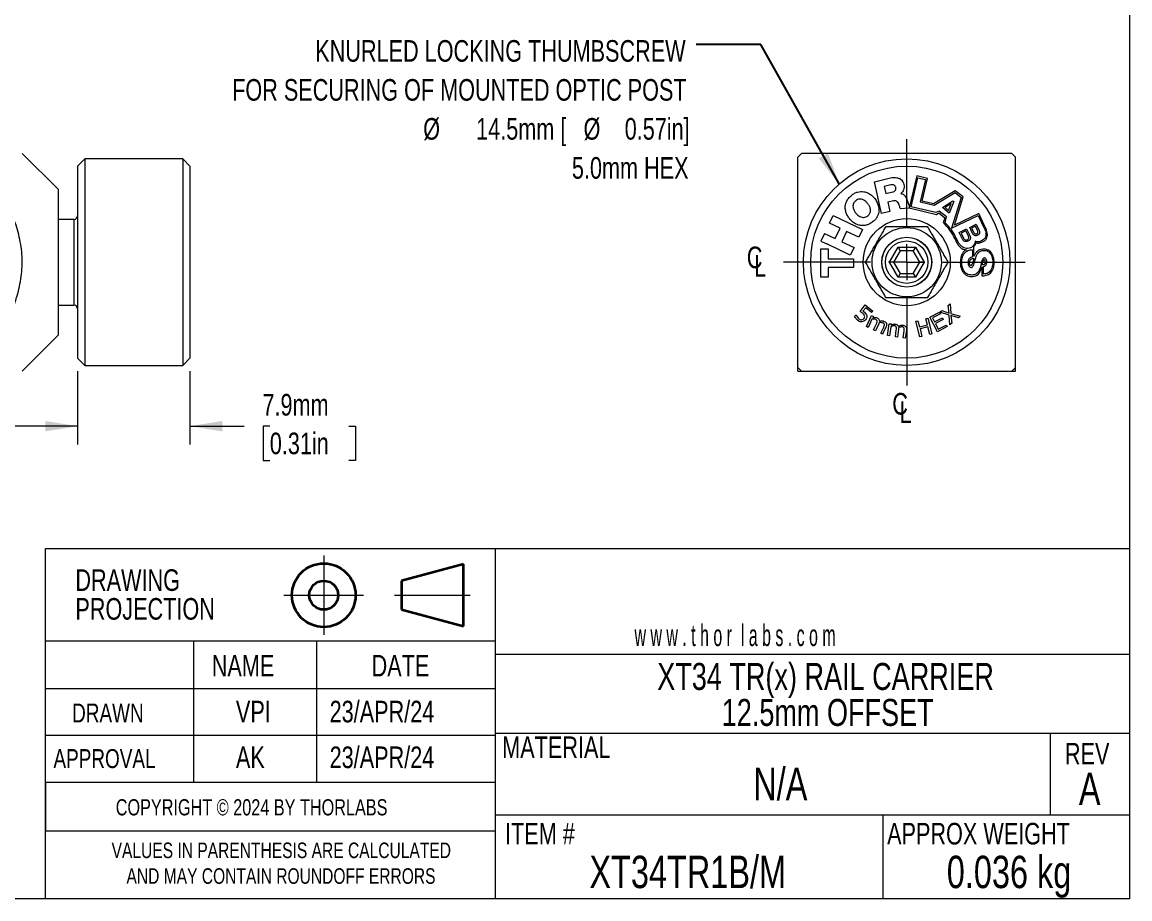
# Model space of a CAD drawing. Header units: millimetres. Extents: x 2 to 278, y 1 to 215.
# Drawn here: x 169.3 to 278, y 0.9 to 86.8 of the extents above; entities that cross this region are included whole.
import ezdxf

# ---------------------------------------------------------------- set-up
doc = ezdxf.new("R2010")
doc.units = ezdxf.units.MM
doc.header["$PDSIZE"] = -1
doc.linetypes.add('CENTERX2', pattern=[20.32, 12.7, -2.54, 2.54, -2.54])
doc.styles.add('SLDTEXTSTYLE0', font='TXT', dxfattribs={"width": 0.75})
doc.styles.add('SLDTEXTSTYLE1', font='TXT', dxfattribs={"width": 0.5525})
doc.dimstyles.new('SLDDIMSTYLE0', dxfattribs={"dimtxt": 2.116667, "dimasz": 3.175, "dimexe": 0, "dimexo": 0.0625, "dimgap": 0.529167, "dimtad": 0, "dimtih": 1, "dimtoh": 1, "dimdec": 1, "dimlfac": 0.714286, "dimrnd": 1e-09, "dimzin": 12, "dimdsep": 46, "dimtxsty": 'SLDTEXTSTYLE0', "dimsah": 1, "dimcen": 0.09, "dimadec": 0, "dimazin": 3, "dimtfac": 1, "dimtdec": 1, "dimtmove": 0, "dimatfit": 0, "dimfxl": 1, "dimfrac": 2, "dimtolj": 1, "dimtzin": 12, "dimarcsym": 0})
doc.dimstyles.new('SLDDIMSTYLE1', dxfattribs={"dimtxt": 0.18, "dimasz": 1.016, "dimexe": 0, "dimexo": 0.0625, "dimgap": 0, "dimtad": 0, "dimtih": 1, "dimtoh": 1, "dimdec": 0, "dimrnd": 1e-09, "dimzin": 0, "dimdsep": 46, "dimtxsty": 'Standard', "dimblk1": 'DOT', "dimblk2": 'DOT', "dimsah": 1, "dimcen": 0.09, "dimadec": 0, "dimazin": 0, "dimtfac": 1.016, "dimtdec": 0, "dimtofl": 0, "dimtmove": 0, "dimatfit": 3, "dimldrblk": 'DOT', "dimfxl": 1, "dimfrac": 2, "dimtolj": 1, "dimtzin": 0, "dimarcsym": 0})
doc.dimstyles.new('SLDDIMSTYLE4', dxfattribs={"dimtxt": 0.18, "dimasz": 3.175, "dimexe": 0, "dimexo": 0.0625, "dimgap": 0, "dimtad": 0, "dimtih": 1, "dimtoh": 1, "dimdec": 0, "dimrnd": 1e-09, "dimzin": 0, "dimdsep": 46, "dimtxsty": 'Standard', "dimsah": 1, "dimcen": 0.09, "dimadec": 0, "dimazin": 0, "dimtfac": 3.175, "dimtdec": 0, "dimtofl": 0, "dimtmove": 0, "dimatfit": 3, "dimfxl": 1, "dimfrac": 2, "dimtolj": 1, "dimtzin": 0, "dimarcsym": 0})

# ---------------------------------------------------------------- blocks, each defined once
blk = doc.blocks.new('Third Angle Projection Block')
at = {"color": 7, "linetype": 'CENTERX2', "lineweight": 18}
for p, q in [((101.48, 23.81), (101.48, 14.07)), ((96.6, 18.94), (106.35, 18.94)), ((110.14, 18.94), (119.45, 18.94))]:
    blk.add_line(p, q, dxfattribs=at)
at = {"color": 7, "linetype": 'Continuous', "lineweight": 35}
for p, q in [((118.62, 22.75), (111, 20.71)), ((118.62, 15.13), (118.62, 22.75)), ((111, 20.71), (111, 17.17)), ((111, 17.17), (118.62, 15.13))]:
    blk.add_line(p, q, dxfattribs=at)
for radius in [3.9, 1.77]:
    blk.add_circle((101.48, 18.94), radius, dxfattribs=at)
at = {"color": 7, "linetype": 'Continuous', "lineweight": 0}
blk.add_point((101.48, 18.94), dxfattribs=at)
blk = doc.blocks.new('_D')
at = {"color": 8, "linetype": 'Continuous', "lineweight": 0}
for p, q in [((174.76, 52.63), (174.76, 45.46)), ((185.79, 52.63), (185.79, 45.46)), ((174.76, 47.24), (168.41, 47.24)), ((185.79, 47.24), (191.12, 47.24)), ((193.62, 47.24), (192.98, 47.24)), ((192.98, 47.24), (192.98, 43.88)), ((201.38, 47.24), (202.02, 47.24)), ((202.02, 47.24), (202.02, 43.88)), ((192.98, 43.88), (193.62, 43.88)), ((202.02, 43.88), (201.38, 43.88))]:
    blk.add_line(p, q, dxfattribs=at)
at = {"color": 8, "linetype": 'Continuous', "lineweight": 18}
for points in [[(174.76, 47.24), (171.59, 47.75), (171.59, 46.73)], [(185.79, 47.24), (188.96, 46.73), (188.96, 47.75)]]:
    blk.add_solid(points, dxfattribs=at)
at = {"color": 8, "linetype": 'Continuous', "lineweight": 18, "char_height": 2.117, "attachment_point": 1, "style": 'SLDTEXTSTYLE0'}
for s, insert in [('7.9mm', (192.9, 50.4)), ('0.31in', (193.62, 46.61))]:
    blk.add_mtext(s, dxfattribs=dict(at, insert=insert))
blk = doc.blocks.new('_Dot')
at = {"color": 0, "linetype": 'ByBlock', "lineweight": -2}
blk.add_line((-0.5, 0), (-1, 0), dxfattribs=at)
at = {"color": 0, "linetype": 'ByBlock', "const_width": 0.5}
blk.add_lwpolyline([(-0.25, 0, 1), (0.25, 0, 1)], format="xyb", close=True, dxfattribs=at)
blk = doc.blocks.new('SW_SYMBOL_MOD_CL')
at = {"color": 0, "linetype": 'Continuous', "lineweight": 0, "char_height": 783, "attachment_point": 5, "style": 'SLDTEXTSTYLE0'}
for s, insert in [('C', (400, 600)), ('L', (600, 300))]:
    blk.add_mtext(s, dxfattribs=dict(at, insert=insert))
blk = doc.blocks.new('SW_CENTERMARKSYMBOL_1')
at = {"color": 0, "linetype": 'Continuous', "lineweight": 18}
for p, q in [((0, 3.56), (0, 12.05)), ((0, 0), (0, 1.78)), ((-3.56, 0), (-12.08, 0)), ((0, 0), (-1.78, 0)), ((0, 0), (0, -1.78)), ((0, 0), (1.78, 0)), ((3.56, 0), (11.63, 0)), ((0, -3.56), (0, -12.09))]:
    blk.add_line(p, q, dxfattribs=at)

msp = doc.modelspace()

# ---------------------------------------------------------------- linework, layer by layer
at = {"color": 7, "linetype": 'Continuous', "lineweight": 18}
for p, q in [((277.99, 0.9), (277.99, 214.65)), ((172.89, 70.43), (169.33, 73.99)), ((245.43, 73.63), (245.79, 73.99)), ((266.42, 73.99), (266.77, 73.63)), ((175.47, 73.45), (174.76, 72.74)), ((185.08, 73.45), (175.47, 73.45)), ((175.47, 73.45), (175.47, 53.18)), ((185.79, 72.74), (185.08, 73.45)), ((185.08, 73.45), (185.08, 53.18)), ((174.76, 72.74), (174.76, 53.9)), ((185.79, 72.74), (185.79, 53.9)), ((257.08, 71.77), (256.35, 68.65)), ((258.13, 71.52), (257.08, 71.77)), ((252.93, 71.21), (254.52, 71.58)), ((253.64, 68.09), (252.93, 71.21)), ((254.54, 70.9), (253.89, 70.75)), ((253.89, 70.75), (254.05, 70.05)), ((256.55, 68.76), (257.2, 71.58)), ((257.2, 71.58), (257.94, 71.41)), ((257.94, 71.41), (257.43, 69.23)), ((257.63, 69.29), (258.13, 71.52)), ((172.89, 63.32), (172.89, 70.43)), ((254.05, 70.05), (254.74, 70.2)), ((255.51, 70.06), (255.51, 70.05)), ((260.87, 70.33), (258.72, 69.05)), ((258.78, 68.92), (260.84, 70.15)), ((261.44, 69.67), (260.51, 66.66)), ((260.79, 66.95), (261.64, 69.71)), ((260.84, 70.15), (261.44, 69.67)), ((261.64, 69.71), (260.87, 70.33)), ((254.8, 69.32), (254.24, 69.19)), ((254.24, 69.19), (254.45, 68.28)), ((255.45, 68.59), (256.34, 68.65)), ((256.34, 68.87), (256.34, 68.65)), ((256.35, 68.65), (259.01, 68.01)), ((258.97, 68.18), (256.55, 68.76)), ((257.43, 69.23), (258.78, 68.92)), ((258.72, 69.05), (257.63, 69.29)), ((259.61, 68.68), (260.62, 69.35)), ((260.28, 68.14), (259.61, 68.68)), ((260.47, 69.08), (259.86, 68.67)), ((259.86, 68.67), (260.21, 68.4)), ((260.21, 68.4), (260.47, 69.08)), ((260.71, 69.27), (260.28, 68.14)), ((260.62, 69.35), (260.71, 69.27)), ((174.41, 67.52), (172.89, 67.52)), ((174.41, 67.52), (174.41, 59.12)), ((248.52, 67.14), (248.88, 67.89)), ((248.88, 67.89), (251.76, 66.52)), ((254.45, 68.28), (253.64, 68.09)), ((259.28, 68.33), (258.97, 68.18)), ((259.01, 68.01), (259.24, 68.15)), ((259.24, 68.15), (259.84, 67.67)), ((260.01, 67.75), (259.28, 68.33)), ((259.84, 67.67), (259.69, 67.18)), ((259.86, 67.19), (260.01, 67.75)), ((260.51, 66.66), (263.11, 67.89)), ((263.19, 68.09), (260.79, 66.95)), ((263.11, 67.89), (263.67, 66.72)), ((263.77, 66.83), (263.19, 68.09)), ((249.57, 66.64), (248.52, 67.14)), ((249.09, 65.64), (249.57, 66.64)), ((250.21, 66.33), (249.74, 65.33)), ((251.4, 65.76), (250.21, 66.33)), ((251.76, 66.52), (251.4, 65.76)), ((261.26, 66.24), (261.98, 66.59)), ((261.91, 66.39), (261.44, 66.17)), ((262.15, 65.89), (261.91, 66.39)), ((261.98, 66.59), (262.3, 65.92)), ((262.28, 66.73), (262.91, 67.03)), ((262.57, 66.13), (262.28, 66.73)), ((262.84, 66.84), (262.47, 66.66)), ((262.47, 66.66), (262.68, 66.24)), ((263.04, 66.41), (262.84, 66.84)), ((262.91, 67.03), (263.2, 66.43)), ((248.04, 66.14), (247.68, 65.39)), ((247.68, 65.39), (248.33, 65.08)), ((248.04, 66.14), (249.09, 65.64)), ((249.74, 65.33), (250.93, 64.77)), ((261.06, 65.15), (260.84, 65.6)), ((261.14, 65.3), (260.96, 65.67)), ((261.58, 65.57), (261.26, 66.24)), ((261.44, 66.17), (261.68, 65.66)), ((247.68, 61.84), (247.68, 64.63)), ((247.68, 64.63), (248.39, 64.63)), ((250.57, 64.01), (248.33, 65.08)), ((248.39, 64.63), (248.39, 63.64)), ((250.93, 64.77), (250.57, 64.01)), ((254.41, 63.32), (255.26, 64.79)), ((255.46, 64.43), (254.82, 63.32)), ((255.26, 64.79), (256.95, 64.79)), ((255.26, 64.79), (255.46, 64.43)), ((256.74, 64.43), (255.46, 64.43)), ((256.95, 64.79), (256.74, 64.43)), ((257.39, 63.32), (256.74, 64.43)), ((256.95, 64.79), (257.8, 63.32)), ((262.33, 64.54), (262.57, 64.54)), ((262.57, 64.54), (262.57, 63.82)), ((262.7, 63.9), (262.7, 64.87)), ((172.89, 56.21), (172.89, 63.32)), ((248.39, 63.64), (250.87, 63.64)), ((250.87, 63.64), (250.87, 62.8)), ((255.26, 61.85), (254.41, 63.32)), ((254.82, 63.32), (254.41, 63.32)), ((254.82, 63.32), (255.46, 62.21)), ((256.74, 62.21), (257.39, 63.32)), ((257.8, 63.32), (256.95, 61.85)), ((257.8, 63.32), (257.39, 63.32)), ((248.39, 62.8), (248.39, 61.84)), ((250.87, 62.8), (248.39, 62.8)), ((255.46, 62.21), (255.26, 61.85)), ((255.46, 62.21), (256.74, 62.21)), ((256.74, 62.21), (256.95, 61.85)), ((263.47, 62.86), (263.46, 61.99)), ((263.62, 62.15), (263.62, 62.9)), ((248.39, 61.84), (247.68, 61.84)), ((256.95, 61.85), (255.26, 61.85)), ((172.89, 59.12), (174.41, 59.12)), ((251.52, 58.5), (252.04, 59.13)), ((252.09, 58.85), (251.81, 58.52)), ((252.04, 59.13), (252.77, 58.51)), ((252.65, 58.37), (252.09, 58.85)), ((260.16, 59.08), (260.36, 59.25)), ((260.26, 58.33), (260.16, 59.08)), ((260.36, 59.25), (260.44, 58.3)), ((250.99, 57.99), (251.13, 58.16)), ((251.13, 58.16), (251.14, 58.16)), ((252.14, 57.02), (252.65, 58.09)), ((252.69, 57.72), (252.32, 56.93)), ((252.77, 58.51), (252.65, 58.37)), ((252.65, 58.09), (252.83, 58.01)), ((252.83, 58.01), (252.77, 57.89)), ((257.97, 57.78), (258.17, 57.84)), ((258.13, 57.17), (257.97, 57.78)), ((258.17, 57.84), (258.58, 56.3)), ((258.37, 57.92), (259.32, 58.41)), ((259.11, 56.5), (258.37, 57.92)), ((259.4, 58.25), (258.63, 57.85)), ((258.63, 57.85), (258.83, 57.47)), ((258.83, 57.47), (259.6, 57.87)), ((259.69, 57.7), (258.92, 57.3)), ((259.32, 58.41), (259.4, 58.25)), ((259.34, 58.41), (259.54, 58.57)), ((260.25, 58.13), (259.34, 58.41)), ((259.54, 58.57), (260.26, 58.33)), ((259.6, 57.87), (259.69, 57.7)), ((260.33, 57.17), (260.25, 58.13)), ((260.43, 58.1), (260.53, 57.34)), ((261.17, 57.87), (260.43, 58.1)), ((260.44, 58.3), (261.36, 58.03)), ((261.36, 58.03), (261.17, 57.87)), ((252.32, 56.93), (252.14, 57.02)), ((252.85, 56.68), (253.13, 57.28)), ((253.03, 56.6), (252.85, 56.68)), ((253.35, 57.27), (253.03, 56.6)), ((253.55, 56.35), (253.84, 56.94)), ((254.06, 56.95), (253.74, 56.26)), ((254.22, 56.12), (254.38, 57.29)), ((254.38, 57.29), (254.58, 57.27)), ((254.54, 56.98), (254.42, 56.09)), ((254.58, 57.27), (254.56, 57.13)), ((254.99, 56.01), (255.08, 56.69)), ((255.29, 56.75), (255.19, 55.98)), ((255.76, 55.9), (255.85, 56.58)), ((256.07, 56.64), (255.96, 55.88)), ((256.99, 57.53), (257.2, 57.58)), ((257.4, 55.99), (256.99, 57.53)), ((257.2, 57.58), (257.36, 56.97)), ((257.36, 56.97), (258.13, 57.17)), ((258.18, 56.99), (257.41, 56.79)), ((257.41, 56.79), (257.6, 56.04)), ((258.37, 56.24), (258.18, 56.99)), ((258.92, 57.3), (259.2, 56.76)), ((260.06, 57), (259.11, 56.5)), ((259.2, 56.76), (259.97, 57.16)), ((259.97, 57.16), (260.06, 57)), ((260.53, 57.34), (260.33, 57.17)), ((169.33, 52.65), (172.89, 56.21)), ((253.74, 56.26), (253.55, 56.35)), ((254.42, 56.09), (254.22, 56.12)), ((255.19, 55.98), (254.99, 56.01)), ((255.96, 55.88), (255.76, 55.9)), ((257.6, 56.04), (257.4, 55.99)), ((258.58, 56.3), (258.37, 56.24)), ((174.76, 53.9), (175.47, 53.18)), ((185.08, 53.18), (185.79, 53.9)), ((175.47, 53.18), (185.08, 53.18)), ((245.43, 52.65), (245.43, 53.01)), ((245.79, 52.65), (245.43, 53.01)), ((245.43, 52.65), (245.77, 52.65)), ((266.77, 53.01), (266.42, 52.65)), ((266.43, 52.65), (266.77, 52.65)), ((266.77, 52.65), (266.77, 53.01)), ((277.99, 35.24), (277.99, 50.03)), ((171.63, 7.56), (171.63, 35.24)), ((171.63, 35.24), (215.74, 35.24)), ((215.74, 35.24), (215.74, 0.9)), ((215.74, 35.24), (277.99, 35.24)), ((171.63, 12.3), (171.63, 26.17)), ((171.63, 0.9), (171.63, 26.17)), ((215.74, 26.17), (171.63, 26.17)), ((186.13, 26.17), (186.13, 12.3)), ((198.21, 26.17), (198.21, 12.3)), ((215.74, 24.89), (277.99, 24.89)), ((215.74, 21.49), (171.63, 21.49)), ((215.74, 16.92), (171.63, 16.92)), ((215.74, 17.16), (277.99, 17.16)), ((270.17, 17.16), (270.17, 9.14)), ((215.74, 12.3), (171.63, 12.3)), ((171.63, 12.3), (171.63, 7.56)), ((215.74, 9.14), (277.99, 9.14)), ((253.75, 9.14), (253.75, 0.9)), ((171.63, 7.56), (215.74, 7.56)), ((277.99, 0.9), (1.58, 0.9))]:
    msp.add_line(p, q, dxfattribs=at)
for radius in [10.13, 9.42, 4.27, 3.4, 2.45, 2.44, 2.08]:
    msp.add_circle((256.1, 63.32), radius, dxfattribs=at)
for centre, radius, start, end in [((174.41, 67.87), 0.356, 270, 360), ((255.99, 63.28), 5.38, 25.5419, 46.4845), ((256.12, 63.33), 5.38, 25.8149, 45.8759), ((174.41, 58.76), 0.356, 360, 90)]:
    msp.add_arc(centre, radius, start, end, dxfattribs=at)
for points, knots in [([(266.42, 73.99), (265.85, 73.99), (264.96, 73.99), (263.7, 73.99), (262.65, 73.99), (261.58, 73.99), (260.48, 73.99), (259.42, 73.99), (258.41, 73.99), (257.45, 73.99), (256.48, 73.99), (255.51, 73.99), (254.54, 73.99), (253.59, 73.99), (252.65, 73.99), (251.61, 73.99), (250.47, 73.99), (249.26, 73.99), (248.07, 73.99), (246.92, 73.99), (246.17, 73.99), (245.79, 73.99)], [0, 0, 0, 0, 0.090371, 0.143138, 0.196049, 0.248923, 0.301668, 0.354296, 0.397222, 0.440297, 0.483337, 0.526216, 0.569079, 0.612079, 0.655128, 0.698057, 0.758295, 0.818637, 0.879108, 0.939619, 1, 1, 1, 1]), ([(165.16, 53.01), (165.5, 53.5), (166.07, 54.34), (166.81, 55.55), (167.42, 56.62), (167.97, 57.72), (168.45, 58.85), (168.82, 59.92), (169.08, 60.95), (169.25, 61.91), (169.34, 62.89), (169.33, 63.86), (169.24, 64.83), (169.06, 65.79), (168.81, 66.73), (168.45, 67.78), (167.97, 68.92), (167.35, 70.15), (166.67, 71.34), (165.94, 72.5), (165.42, 73.25), (165.16, 73.63)], [0, 0, 0, 0, 0.079893, 0.134158, 0.188571, 0.242944, 0.297181, 0.351296, 0.394397, 0.437648, 0.480862, 0.523913, 0.566963, 0.610152, 0.653391, 0.696508, 0.757052, 0.817703, 0.878485, 0.93931, 1, 1, 1, 1]), ([(245.43, 53.01), (245.43, 53.5), (245.43, 54.34), (245.43, 55.55), (245.43, 56.62), (245.43, 57.72), (245.43, 58.85), (245.43, 59.92), (245.43, 60.95), (245.43, 61.91), (245.43, 62.89), (245.43, 63.86), (245.43, 64.83), (245.43, 65.79), (245.43, 66.73), (245.43, 67.78), (245.43, 68.92), (245.43, 70.15), (245.43, 71.34), (245.43, 72.5), (245.43, 73.25), (245.43, 73.63)], [0, 0, 0, 0, 0.079893, 0.134158, 0.188571, 0.242944, 0.297181, 0.351296, 0.394397, 0.437648, 0.480862, 0.523913, 0.566963, 0.610152, 0.653391, 0.696508, 0.757052, 0.817703, 0.878485, 0.93931, 1, 1, 1, 1]), ([(266.77, 53.01), (266.77, 53.5), (266.77, 54.34), (266.77, 55.55), (266.77, 56.62), (266.77, 57.72), (266.77, 58.85), (266.77, 59.92), (266.77, 60.95), (266.77, 61.91), (266.77, 62.89), (266.77, 63.86), (266.77, 64.83), (266.77, 65.79), (266.77, 66.73), (266.77, 67.78), (266.77, 68.92), (266.77, 70.15), (266.77, 71.34), (266.77, 72.5), (266.77, 73.25), (266.77, 73.63)], [0, 0, 0, 0, 0.079893, 0.134158, 0.188571, 0.242944, 0.297181, 0.351296, 0.394397, 0.437648, 0.480862, 0.523913, 0.566963, 0.610152, 0.653391, 0.696508, 0.757052, 0.817703, 0.878485, 0.93931, 1, 1, 1, 1]), ([(254.52, 71.58), (254.63, 71.6), (254.83, 71.63), (255.13, 71.61), (255.4, 71.53), (255.6, 71.39), (255.75, 71.19), (255.8, 71.03), (255.82, 70.95)], [0, 0, 0, 0, 0.194017, 0.380667, 0.558095, 0.695175, 0.838545, 1, 1, 1, 1]), ([(255.03, 70.66), (255.02, 70.7), (254.99, 70.77), (254.92, 70.85), (254.81, 70.91), (254.68, 70.92), (254.59, 70.91), (254.54, 70.9)], [0, 0, 0, 0, 0.1970293, 0.3714319, 0.5434083, 0.7603083, 1, 1, 1, 1]), ([(254.74, 70.2), (254.78, 70.22), (254.86, 70.24), (254.95, 70.3), (255.02, 70.4), (255.05, 70.52), (255.04, 70.61), (255.03, 70.66)], [0, 0, 0, 0, 0.211129, 0.392706, 0.559913, 0.763436, 1, 1, 1, 1]), ([(255.82, 70.95), (255.84, 70.86), (255.86, 70.67), (255.8, 70.41), (255.69, 70.2), (255.57, 70.1), (255.51, 70.06)], [0, 0, 0, 0, 0.282913, 0.557634, 0.773566, 1, 1, 1, 1]), ([(250.48, 67.59), (250.41, 67.69), (250.27, 67.89), (250.13, 68.23), (250.06, 68.57), (250.07, 68.92), (250.18, 69.26), (250.38, 69.6), (250.58, 69.78), (250.68, 69.87)], [0, 0, 0, 0, 0.146513, 0.285709, 0.419491, 0.550791, 0.690207, 0.837624, 1, 1, 1, 1]), ([(250.68, 69.87), (250.78, 69.94), (250.96, 70.08), (251.28, 70.2), (251.59, 70.25), (251.93, 70.23), (252.3, 70.12), (252.66, 69.88), (252.97, 69.57), (253.21, 69.2), (253.36, 68.79), (253.39, 68.41), (253.33, 68.07), (253.21, 67.78), (253.03, 67.5), (252.85, 67.35), (252.76, 67.27)], [0, 0, 0, 0, 0.069779, 0.133739, 0.194071, 0.252808, 0.331442, 0.413228, 0.500003, 0.586774, 0.668558, 0.747192, 0.805929, 0.866261, 0.930221, 1, 1, 1, 1]), ([(255.51, 70.05), (255.57, 70.04), (255.69, 70.03), (255.84, 69.92), (255.97, 69.78), (256.07, 69.6), (256.11, 69.47), (256.14, 69.4)], [0, 0, 0, 0, 0.1906186, 0.3713748, 0.5564475, 0.7808429, 1, 1, 1, 1]), ([(251.1, 69.35), (251.03, 69.28), (250.9, 69.17), (250.82, 68.92), (250.83, 68.66), (250.93, 68.39), (251.04, 68.22), (251.11, 68.14)], [0, 0, 0, 0, 0.200879, 0.378022, 0.553533, 0.77136, 1, 1, 1, 1]), ([(252.27, 69.07), (252.21, 69.14), (252.1, 69.27), (251.89, 69.42), (251.68, 69.5), (251.47, 69.52), (251.27, 69.47), (251.16, 69.39), (251.1, 69.35)], [0, 0, 0, 0, 0.194339, 0.381685, 0.559486, 0.69634, 0.839107, 1, 1, 1, 1]), ([(252.28, 67.86), (252.35, 67.93), (252.47, 68.05), (252.56, 68.29), (252.55, 68.55), (252.45, 68.82), (252.33, 68.99), (252.27, 69.07)], [0, 0, 0, 0, 0.200891, 0.378037, 0.55355, 0.771375, 1, 1, 1, 1]), ([(255.41, 68.79), (255.38, 68.86), (255.34, 69.01), (255.25, 69.18), (255.14, 69.28), (255.05, 69.33), (254.93, 69.34), (254.85, 69.33), (254.8, 69.32)], [0, 0, 0, 0, 0.263917, 0.506462, 0.619, 0.731592, 0.854415, 1, 1, 1, 1]), ([(255.45, 68.59), (255.44, 68.63), (255.43, 68.7), (255.41, 68.76), (255.41, 68.79)], [0, 0, 0, 0, 0.650292, 1, 1, 1, 1]), ([(256.14, 69.4), (256.15, 69.37), (256.18, 69.27), (256.24, 69.09), (256.3, 68.95), (256.34, 68.87)], [0, 0, 0, 0, 0.210176, 0.507385, 1, 1, 1, 1]), ([(252.76, 67.27), (252.65, 67.19), (252.44, 67.04), (252.09, 66.92), (251.74, 66.89), (251.39, 66.94), (251.05, 67.08), (250.74, 67.3), (250.57, 67.49), (250.48, 67.59)], [0, 0, 0, 0, 0.155317, 0.296684, 0.430231, 0.561444, 0.701116, 0.846549, 1, 1, 1, 1]), ([(251.11, 68.14), (251.16, 68.07), (251.28, 67.94), (251.49, 67.79), (251.7, 67.71), (251.91, 67.7), (252.11, 67.74), (252.22, 67.82), (252.28, 67.86)], [0, 0, 0, 0, 0.194326, 0.381675, 0.559488, 0.696351, 0.839118, 1, 1, 1, 1]), ([(252.06, 63.32), (252.13, 63.44), (252.27, 63.68), (252.48, 64.05), (252.71, 64.44), (252.97, 64.9), (253.27, 65.42), (253.57, 65.94), (253.85, 66.41), (254, 66.68), (254.08, 66.82)], [0, 0, 0, 0, 0.10811, 0.216171, 0.328101, 0.439954, 0.593486, 0.752149, 0.875507, 1, 1, 1, 1]), ([(254.08, 66.82), (254.26, 66.82), (254.58, 66.82), (255.08, 66.82), (255.55, 66.82), (256.03, 66.82), (256.51, 66.82), (256.97, 66.82), (257.51, 66.82), (257.89, 66.82), (258.12, 66.82)], [0, 0, 0, 0, 0.138298, 0.253891, 0.369756, 0.485059, 0.595413, 0.706274, 0.81685, 1, 1, 1, 1]), ([(258.12, 66.82), (258.19, 66.7), (258.33, 66.46), (258.55, 66.09), (258.77, 65.7), (259.04, 65.24), (259.34, 64.72), (259.64, 64.2), (259.91, 63.73), (260.07, 63.46), (260.14, 63.32)], [0, 0, 0, 0, 0.1081102, 0.2161708, 0.3281005, 0.4399544, 0.5934859, 0.7521486, 0.8755066, 1, 1, 1, 1]), ([(262.97, 66.1), (262.99, 66.12), (263.03, 66.14), (263.07, 66.2), (263.08, 66.27), (263.07, 66.34), (263.05, 66.39), (263.04, 66.41)], [0, 0, 0, 0, 0.210866, 0.389596, 0.561335, 0.77364, 1, 1, 1, 1]), ([(263.2, 66.43), (263.22, 66.38), (263.26, 66.29), (263.25, 66.16), (263.19, 66.07), (263.13, 66.01), (263.07, 65.98), (263.04, 65.96)], [0, 0, 0, 0, 0.262638, 0.514536, 0.654613, 0.812515, 1, 1, 1, 1]), ([(263.67, 66.72), (263.71, 66.64), (263.78, 66.5), (263.86, 66.26), (263.88, 66.05), (263.86, 65.86), (263.8, 65.7), (263.68, 65.56), (263.57, 65.5), (263.51, 65.46)], [0, 0, 0, 0, 0.173648, 0.343757, 0.50468, 0.619791, 0.734599, 0.857618, 1, 1, 1, 1]), ([(263.79, 65.46), (263.82, 65.5), (263.89, 65.59), (263.99, 65.76), (264.03, 65.96), (264, 66.21), (263.92, 66.5), (263.82, 66.71), (263.77, 66.83)], [0, 0, 0, 0, 0.112989, 0.234904, 0.380536, 0.531043, 0.731914, 1, 1, 1, 1]), ([(262.35, 64.74), (262.26, 64.71), (262.09, 64.65), (261.82, 64.68), (261.57, 64.8), (261.33, 65.01), (261.21, 65.2), (261.14, 65.3)], [0, 0, 0, 0, 0.192428, 0.364898, 0.537621, 0.757448, 1, 1, 1, 1]), ([(262.11, 65.38), (262.06, 65.37), (261.98, 65.33), (261.84, 65.34), (261.73, 65.38), (261.64, 65.46), (261.6, 65.53), (261.58, 65.57)], [0, 0, 0, 0, 0.237889, 0.435826, 0.615004, 0.814865, 1, 1, 1, 1]), ([(261.68, 65.66), (261.7, 65.63), (261.74, 65.56), (261.82, 65.5), (261.9, 65.48), (261.97, 65.48), (262.02, 65.5), (262.04, 65.51)], [0, 0, 0, 0, 0.255403, 0.523999, 0.668505, 0.822947, 1, 1, 1, 1]), ([(262.04, 65.51), (262.07, 65.53), (262.12, 65.56), (262.18, 65.63), (262.2, 65.71), (262.19, 65.8), (262.16, 65.86), (262.15, 65.89)], [0, 0, 0, 0, 0.219171, 0.402032, 0.573212, 0.780589, 1, 1, 1, 1]), ([(262.3, 65.92), (262.32, 65.86), (262.37, 65.76), (262.35, 65.62), (262.29, 65.51), (262.21, 65.44), (262.15, 65.4), (262.11, 65.38)], [0, 0, 0, 0, 0.258004, 0.507896, 0.648867, 0.809076, 1, 1, 1, 1]), ([(262.82, 65.37), (262.81, 65.29), (262.79, 65.14), (262.67, 64.95), (262.53, 64.81), (262.41, 64.76), (262.35, 64.74)], [0, 0, 0, 0, 0.285153, 0.557728, 0.774206, 1, 1, 1, 1]), ([(263.04, 65.96), (263, 65.94), (262.92, 65.91), (262.81, 65.92), (262.71, 65.96), (262.63, 66.03), (262.59, 66.1), (262.57, 66.13)], [0, 0, 0, 0, 0.233634, 0.429534, 0.609083, 0.811503, 1, 1, 1, 1]), ([(262.68, 66.24), (262.69, 66.21), (262.73, 66.16), (262.79, 66.1), (262.85, 66.08), (262.91, 66.08), (262.95, 66.1), (262.97, 66.1)], [0, 0, 0, 0, 0.263178, 0.536223, 0.679634, 0.829867, 1, 1, 1, 1]), ([(262.7, 64.87), (262.73, 64.9), (262.8, 64.95), (262.87, 65.08), (262.89, 65.17), (262.9, 65.23)], [0, 0, 0, 0, 0.301019, 0.598638, 1, 1, 1, 1]), ([(263.51, 65.46), (263.45, 65.42), (263.34, 65.34), (263.15, 65.31), (262.97, 65.32), (262.87, 65.35), (262.82, 65.37)], [0, 0, 0, 0, 0.283879, 0.55761, 0.775489, 1, 1, 1, 1]), ([(262.9, 65.23), (262.95, 65.21), (263.05, 65.19), (263.15, 65.2), (263.2, 65.2)], [0, 0, 0, 0, 0.5316918, 1, 1, 1, 1]), ([(263.2, 65.2), (263.32, 65.23), (263.53, 65.27), (263.71, 65.4), (263.79, 65.46)], [0, 0, 0, 0, 0.564213, 1, 1, 1, 1]), ([(261.06, 65.15), (261.12, 65.05), (261.25, 64.86), (261.48, 64.67), (261.72, 64.55), (261.87, 64.55), (261.95, 64.54)], [0, 0, 0, 0, 0.310425, 0.600069, 0.808012, 1, 1, 1, 1]), ([(261.95, 64.54), (261.89, 64.52), (261.77, 64.45), (261.62, 64.28), (261.48, 64.03), (261.38, 63.68), (261.37, 63.4), (261.36, 63.25)], [0, 0, 0, 0, 0.126617, 0.273245, 0.446193, 0.693435, 1, 1, 1, 1]), ([(261.5, 63.31), (261.5, 63.41), (261.51, 63.62), (261.6, 63.92), (261.73, 64.16), (261.9, 64.34), (262.1, 64.47), (262.25, 64.52), (262.33, 64.54)], [0, 0, 0, 0, 0.199597, 0.389506, 0.570359, 0.709261, 0.850221, 1, 1, 1, 1]), ([(262.76, 64.03), (262.82, 64.13), (262.92, 64.3), (263.14, 64.51), (263.41, 64.63), (263.73, 64.65), (263.95, 64.58), (264.06, 64.54)], [0, 0, 0, 0, 0.212825, 0.396364, 0.564573, 0.766972, 1, 1, 1, 1]), ([(262.84, 63.64), (262.86, 63.72), (262.91, 63.87), (263, 64.09), (263.13, 64.27), (263.28, 64.39), (263.46, 64.47), (263.6, 64.48), (263.67, 64.48)], [0, 0, 0, 0, 0.187842, 0.372988, 0.55124, 0.689572, 0.83488, 1, 1, 1, 1]), ([(263.67, 64.48), (263.74, 64.48), (263.88, 64.47), (264.07, 64.39), (264.23, 64.26), (264.36, 64.08), (264.46, 63.85), (264.53, 63.58), (264.54, 63.4), (264.54, 63.31)], [0, 0, 0, 0, 0.1343356, 0.2566301, 0.3752172, 0.4953714, 0.6610195, 0.8312429, 1, 1, 1, 1]), ([(264.67, 63.32), (264.67, 63.44), (264.65, 63.67), (264.56, 63.97), (264.43, 64.22), (264.26, 64.41), (264.12, 64.5), (264.06, 64.54)], [0, 0, 0, 0, 0.257782, 0.474647, 0.660353, 0.846829, 1, 1, 1, 1]), ([(254.08, 59.82), (254.01, 59.94), (253.88, 60.18), (253.66, 60.55), (253.43, 60.94), (253.17, 61.4), (252.87, 61.92), (252.57, 62.44), (252.3, 62.91), (252.14, 63.18), (252.06, 63.32)], [0, 0, 0, 0, 0.1081102, 0.2161708, 0.3281005, 0.4399544, 0.5934859, 0.7521486, 0.8755066, 1, 1, 1, 1]), ([(260.14, 63.32), (260.08, 63.2), (259.94, 62.96), (259.72, 62.59), (259.5, 62.2), (259.23, 61.74), (258.93, 61.22), (258.63, 60.7), (258.36, 60.23), (258.2, 59.96), (258.12, 59.82)], [0, 0, 0, 0, 0.10811, 0.216171, 0.328101, 0.439954, 0.593486, 0.752149, 0.875507, 1, 1, 1, 1]), ([(261.36, 63.25), (261.37, 63.11), (261.39, 62.85), (261.52, 62.49), (261.71, 62.22), (261.94, 62.04), (262.18, 61.93), (262.36, 61.92), (262.44, 61.91)], [0, 0, 0, 0, 0.21449, 0.410846, 0.59265, 0.728721, 0.862713, 1, 1, 1, 1]), ([(262.51, 62.06), (262.41, 62.06), (262.23, 62.07), (261.99, 62.17), (261.81, 62.33), (261.64, 62.57), (261.52, 62.9), (261.5, 63.17), (261.5, 63.31)], [0, 0, 0, 0, 0.1558651, 0.2935808, 0.4240953, 0.5554336, 0.7717121, 1, 1, 1, 1]), ([(262.57, 63.82), (262.51, 63.81), (262.41, 63.8), (262.28, 63.73), (262.18, 63.62), (262.13, 63.46), (262.13, 63.34), (262.12, 63.27)], [0, 0, 0, 0, 0.210708, 0.385024, 0.548448, 0.756707, 1, 1, 1, 1]), ([(262.12, 63.27), (262.13, 63.21), (262.13, 63.11), (262.18, 62.96), (262.26, 62.86), (262.34, 62.81), (262.39, 62.81), (262.42, 62.81)], [0, 0, 0, 0, 0.2770565, 0.534545, 0.7638483, 0.8771022, 1, 1, 1, 1]), ([(262.4, 63), (262.38, 63), (262.35, 63.01), (262.31, 63.04), (262.28, 63.07), (262.26, 63.12), (262.25, 63.2), (262.27, 63.29), (262.28, 63.36), (262.29, 63.4)], [0, 0, 0, 0, 0.105866, 0.200197, 0.290612, 0.387171, 0.541966, 0.742417, 1, 1, 1, 1]), ([(262.29, 63.4), (262.3, 63.44), (262.32, 63.5), (262.37, 63.58), (262.42, 63.63), (262.5, 63.67), (262.59, 63.69), (262.66, 63.69), (262.7, 63.69)], [0, 0, 0, 0, 0.198054, 0.356087, 0.488393, 0.60906, 0.798422, 1, 1, 1, 1]), ([(262.7, 63.69), (262.67, 63.6), (262.63, 63.44), (262.55, 63.22), (262.49, 63.08), (262.44, 63.02), (262.42, 63), (262.41, 63), (262.4, 63), (262.4, 63)], [0, 0, 0, 0, 0.353436, 0.664627, 0.889231, 0.957693, 0.973946, 0.987624, 1, 1, 1, 1]), ([(262.42, 62.81), (262.45, 62.81), (262.51, 62.82), (262.61, 62.91), (262.69, 63.09), (262.76, 63.34), (262.81, 63.54), (262.84, 63.64)], [0, 0, 0, 0, 0.089588, 0.178597, 0.397041, 0.678969, 1, 1, 1, 1]), ([(262.76, 64.03), (262.75, 64.01), (262.73, 63.96), (262.71, 63.92), (262.7, 63.9)], [0, 0, 0, 0, 0.5569399, 1, 1, 1, 1]), ([(263.72, 63.73), (263.69, 63.73), (263.64, 63.72), (263.54, 63.63), (263.47, 63.45), (263.41, 63.19), (263.36, 63), (263.34, 62.89)], [0, 0, 0, 0, 0.0802603, 0.1641025, 0.382402, 0.6704079, 1, 1, 1, 1]), ([(263.46, 61.99), (263.53, 61.99), (263.68, 61.99), (263.9, 62.03), (264.13, 62.11), (264.32, 62.24), (264.48, 62.43), (264.59, 62.67), (264.66, 62.97), (264.67, 63.19), (264.67, 63.32)], [0, 0, 0, 0, 0.100967, 0.211043, 0.326323, 0.448137, 0.553855, 0.675629, 0.821599, 1, 1, 1, 1]), ([(263.51, 63.06), (263.53, 63.14), (263.56, 63.28), (263.6, 63.43), (263.63, 63.51), (263.65, 63.54), (263.68, 63.57), (263.7, 63.57), (263.71, 63.57)], [0, 0, 0, 0, 0.449122, 0.7340771, 0.8269974, 0.8950612, 0.9481042, 1, 1, 1, 1]), ([(263.63, 63.07), (263.61, 63.06), (263.57, 63.06), (263.53, 63.06), (263.51, 63.06)], [0, 0, 0, 0, 0.517445, 1, 1, 1, 1]), ([(263.62, 62.9), (263.65, 62.9), (263.7, 62.9), (263.78, 62.93), (263.84, 62.98), (263.91, 63.07), (263.95, 63.2), (263.96, 63.31), (263.96, 63.37)], [0, 0, 0, 0, 0.13742, 0.258595, 0.373661, 0.490016, 0.737396, 1, 1, 1, 1]), ([(264.54, 63.31), (264.54, 63.2), (264.53, 62.99), (264.43, 62.69), (264.29, 62.45), (264.1, 62.27), (263.87, 62.17), (263.7, 62.16), (263.62, 62.15)], [0, 0, 0, 0, 0.192764, 0.379886, 0.558959, 0.697233, 0.840615, 1, 1, 1, 1]), ([(263.77, 63.31), (263.77, 63.28), (263.77, 63.23), (263.75, 63.17), (263.73, 63.11), (263.68, 63.08), (263.65, 63.07), (263.63, 63.07)], [0, 0, 0, 0, 0.2696849, 0.4749871, 0.6351327, 0.8043614, 1, 1, 1, 1]), ([(263.71, 63.57), (263.71, 63.57), (263.71, 63.57), (263.72, 63.57), (263.73, 63.56), (263.74, 63.53), (263.76, 63.47), (263.77, 63.39), (263.77, 63.34), (263.77, 63.31)], [0, 0, 0, 0, 0.017397, 0.0365, 0.058669, 0.147294, 0.410218, 0.723501, 1, 1, 1, 1]), ([(263.96, 63.37), (263.96, 63.41), (263.96, 63.49), (263.92, 63.61), (263.85, 63.69), (263.78, 63.73), (263.74, 63.73), (263.72, 63.73)], [0, 0, 0, 0, 0.256508, 0.510067, 0.745743, 0.866165, 1, 1, 1, 1]), ([(262.44, 61.91), (262.55, 61.91), (262.74, 61.92), (263, 62.03), (263.21, 62.23), (263.36, 62.51), (263.42, 62.73), (263.46, 62.84)], [0, 0, 0, 0, 0.208194, 0.382385, 0.547555, 0.757629, 1, 1, 1, 1]), ([(263.34, 62.89), (263.31, 62.82), (263.27, 62.66), (263.17, 62.45), (263.04, 62.27), (262.89, 62.14), (262.71, 62.07), (262.58, 62.06), (262.51, 62.06)], [0, 0, 0, 0, 0.18959, 0.375116, 0.553181, 0.691269, 0.836107, 1, 1, 1, 1]), ([(263.46, 62.84), (263.46, 62.85), (263.46, 62.85), (263.46, 62.86), (263.47, 62.86)], [0, 0, 0, 0, 0.558105, 1, 1, 1, 1]), ([(258.12, 59.82), (257.89, 59.82), (257.51, 59.82), (256.97, 59.82), (256.51, 59.82), (256.03, 59.82), (255.55, 59.82), (255.08, 59.82), (254.58, 59.82), (254.26, 59.82), (254.08, 59.82)], [0, 0, 0, 0, 0.18315, 0.293726, 0.404587, 0.514941, 0.630244, 0.746109, 0.861702, 1, 1, 1, 1]), ([(251.28, 57.63), (251.21, 57.69), (251.1, 57.8), (251.02, 57.93), (250.99, 57.99)], [0, 0, 0, 0, 0.5598773, 1, 1, 1, 1]), ([(251.14, 58.16), (251.18, 58.07), (251.24, 57.93), (251.35, 57.82), (251.39, 57.77)], [0, 0, 0, 0, 0.560029, 1, 1, 1, 1]), ([(251.7, 57.48), (251.66, 57.48), (251.57, 57.48), (251.42, 57.52), (251.33, 57.59), (251.28, 57.63)], [0, 0, 0, 0, 0.280114, 0.560253, 1, 1, 1, 1]), ([(251.39, 57.77), (251.44, 57.74), (251.52, 57.68), (251.62, 57.67), (251.67, 57.67)], [0, 0, 0, 0, 0.560699, 1, 1, 1, 1]), ([(251.78, 58.31), (251.74, 58.35), (251.65, 58.41), (251.56, 58.47), (251.52, 58.5)], [0, 0, 0, 0, 0.559932, 1, 1, 1, 1]), ([(251.67, 57.67), (251.72, 57.68), (251.81, 57.71), (251.88, 57.78), (251.9, 57.81)], [0, 0, 0, 0, 0.557916, 1, 1, 1, 1]), ([(252.07, 57.68), (252.01, 57.62), (251.91, 57.52), (251.77, 57.49), (251.7, 57.48)], [0, 0, 0, 0, 0.55969, 1, 1, 1, 1]), ([(251.97, 58.05), (251.95, 58.11), (251.9, 58.21), (251.82, 58.28), (251.78, 58.31)], [0, 0, 0, 0, 0.5579334, 1, 1, 1, 1]), ([(251.81, 58.52), (251.84, 58.5), (251.88, 58.47), (251.93, 58.43), (251.95, 58.41)], [0, 0, 0, 0, 0.559995, 1, 1, 1, 1]), ([(251.9, 57.81), (251.93, 57.85), (251.99, 57.93), (251.98, 58.01), (251.97, 58.05)], [0, 0, 0, 0, 0.560216, 1, 1, 1, 1]), ([(251.95, 58.41), (252.01, 58.36), (252.11, 58.27), (252.16, 58.14), (252.18, 58.08)], [0, 0, 0, 0, 0.560746, 1, 1, 1, 1]), ([(252.18, 58.08), (252.19, 58.04), (252.2, 57.96), (252.17, 57.81), (252.11, 57.73), (252.07, 57.68)], [0, 0, 0, 0, 0.280076, 0.560182, 1, 1, 1, 1]), ([(253.06, 57.7), (252.99, 57.72), (252.87, 57.75), (252.75, 57.73), (252.69, 57.72)], [0, 0, 0, 0, 0.557811, 1, 1, 1, 1]), ([(252.77, 57.89), (252.85, 57.9), (253, 57.93), (253.13, 57.88), (253.19, 57.86)], [0, 0, 0, 0, 0.560583, 1, 1, 1, 1]), ([(253.21, 57.53), (253.2, 57.55), (253.19, 57.6), (253.14, 57.66), (253.09, 57.68), (253.06, 57.7)], [0, 0, 0, 0, 0.279612, 0.559148, 1, 1, 1, 1]), ([(253.19, 57.86), (253.23, 57.84), (253.3, 57.8), (253.37, 57.73), (253.41, 57.64), (253.42, 57.58), (253.42, 57.55)], [0, 0, 0, 0, 0.280221, 0.559974, 0.780016, 1, 1, 1, 1]), ([(253.13, 57.28), (253.15, 57.33), (253.19, 57.4), (253.2, 57.49), (253.21, 57.53)], [0, 0, 0, 0, 0.561326, 1, 1, 1, 1]), ([(253.39, 57.38), (253.38, 57.36), (253.37, 57.32), (253.35, 57.28), (253.35, 57.27)], [0, 0, 0, 0, 0.560011, 1, 1, 1, 1]), ([(253.77, 57.36), (253.7, 57.38), (253.57, 57.41), (253.45, 57.39), (253.39, 57.38)], [0, 0, 0, 0, 0.557714, 1, 1, 1, 1]), ([(253.42, 57.55), (253.51, 57.57), (253.68, 57.6), (253.83, 57.55), (253.9, 57.52)], [0, 0, 0, 0, 0.560696, 1, 1, 1, 1]), ([(253.91, 57.19), (253.91, 57.21), (253.9, 57.26), (253.85, 57.32), (253.8, 57.35), (253.77, 57.36)], [0, 0, 0, 0, 0.279412, 0.559109, 1, 1, 1, 1]), ([(253.84, 56.94), (253.86, 56.99), (253.9, 57.07), (253.91, 57.15), (253.91, 57.19)], [0, 0, 0, 0, 0.561348, 1, 1, 1, 1]), ([(253.9, 57.52), (253.96, 57.49), (254.07, 57.43), (254.14, 57.25), (254.12, 57.09), (254.08, 57), (254.06, 56.95)], [0, 0, 0, 0, 0.280261, 0.557786, 0.778622, 1, 1, 1, 1]), ([(254.89, 57.08), (254.82, 57.07), (254.7, 57.07), (254.59, 57.01), (254.54, 56.98)], [0, 0, 0, 0, 0.557603, 1, 1, 1, 1]), ([(254.56, 57.13), (254.64, 57.18), (254.76, 57.25), (254.91, 57.25), (254.97, 57.25)], [0, 0, 0, 0, 0.560939, 1, 1, 1, 1]), ([(255.08, 56.96), (255.07, 56.98), (255.05, 57.02), (254.98, 57.06), (254.93, 57.07), (254.89, 57.08)], [0, 0, 0, 0, 0.279684, 0.559178, 1, 1, 1, 1]), ([(254.97, 57.25), (255.01, 57.24), (255.09, 57.23), (255.18, 57.17), (255.25, 57.09), (255.27, 57.04), (255.28, 57.01)], [0, 0, 0, 0, 0.280196, 0.55979, 0.779898, 1, 1, 1, 1]), ([(255.08, 56.69), (255.09, 56.74), (255.1, 56.83), (255.09, 56.92), (255.08, 56.96)], [0, 0, 0, 0, 0.561311, 1, 1, 1, 1]), ([(255.28, 57.01), (255.36, 57.06), (255.5, 57.15), (255.67, 57.15), (255.74, 57.15)], [0, 0, 0, 0, 0.561003, 1, 1, 1, 1]), ([(255.3, 56.87), (255.3, 56.85), (255.3, 56.8), (255.3, 56.76), (255.29, 56.75)], [0, 0, 0, 0, 0.559941, 1, 1, 1, 1]), ([(255.66, 56.97), (255.63, 56.97), (255.55, 56.98), (255.43, 56.94), (255.35, 56.89), (255.3, 56.87)], [0, 0, 0, 0, 0.279632, 0.559651, 1, 1, 1, 1]), ([(255.85, 56.85), (255.84, 56.87), (255.82, 56.91), (255.75, 56.96), (255.7, 56.97), (255.66, 56.97)], [0, 0, 0, 0, 0.279698, 0.559256, 1, 1, 1, 1]), ([(255.74, 57.15), (255.81, 57.13), (255.93, 57.1), (256.05, 56.96), (256.08, 56.79), (256.07, 56.69), (256.07, 56.64)], [0, 0, 0, 0, 0.2801292, 0.5577767, 0.7786322, 1, 1, 1, 1]), ([(255.85, 56.58), (255.86, 56.63), (255.87, 56.72), (255.86, 56.81), (255.85, 56.85)], [0, 0, 0, 0, 0.561289, 1, 1, 1, 1]), ([(245.79, 52.65), (246.17, 52.65), (246.92, 52.65), (248.07, 52.65), (249.26, 52.65), (250.47, 52.65), (251.61, 52.65), (252.65, 52.65), (253.59, 52.65), (254.54, 52.65), (255.51, 52.65), (256.48, 52.65), (257.45, 52.65), (258.41, 52.65), (259.42, 52.65), (260.48, 52.65), (261.58, 52.65), (262.65, 52.65), (263.7, 52.65), (264.96, 52.65), (265.85, 52.65), (266.42, 52.65)], [0, 0, 0, 0, 0.060381, 0.120892, 0.181363, 0.241705, 0.301943, 0.344872, 0.387921, 0.430921, 0.473784, 0.516663, 0.559703, 0.602778, 0.645704, 0.698332, 0.751077, 0.803951, 0.856862, 0.909629, 1, 1, 1, 1])]:
    msp.add_open_spline(points, degree=3, knots=knots, dxfattribs=at)

# ---------------------------------------------------------------- block references
at = {"color": 8, "linetype": 'Continuous', "lineweight": 0}
msp.add_blockref('SW_CENTERMARKSYMBOL_1', (256.1, 63.32), dxfattribs=at)
at = {"color": 7, "linetype": 'Continuous', "lineweight": 0, "xscale": 0.0027037109, "yscale": 0.0027037109, "zscale": 0.0027037109}
for p in [(240.1, 62.15), (254.37, 47.8)]:
    msp.add_blockref('SW_SYMBOL_MOD_CL', p, dxfattribs=at)
at = {"color": 7, "linetype": 'Continuous', "xscale": 0.8, "yscale": 0.8, "zscale": 0.8}
msp.add_blockref('Third Angle Projection Block', (117.73, 15.52), dxfattribs=at)

# ---------------------------------------------------------------- texts
at = {"color": 8, "linetype": 'Continuous', "lineweight": 0, "attachment_point": 3, "style": 'SLDTEXTSTYLE0'}
for s, insert, char_height in [('KNURLED LOCKING THUMBSCREW', (234.41, 85.09), 2.1167), ('FOR SECURING OF MOUNTED OPTIC POST', (234.51, 81.27), 2.1167), ('%%c', (210.32, 77.45), 2.117), ('14.5mm [', (222.71, 77.45), 2.117), ('%%c', (226.05, 77.45), 2.117), ('0.57in]', (234.81, 77.45), 2.117), ('5.0mm HEX', (234.7, 73.62), 2.117)]:
    msp.add_mtext(s, dxfattribs=dict(at, insert=insert, char_height=char_height))
at = {"color": 7, "linetype": 'Continuous', "lineweight": 0}
for s, insert, char_height, attachment_point, style in [('DRAWING', (174.55, 33.21), 2.117, 1, 'SLDTEXTSTYLE0'), ('PROJECTION', (174.55, 30.39), 2.117, 1, 'SLDTEXTSTYLE0'), ('w w w . t h o r  l a b s . c o m', (229.4, 27.8), 2.1167, 1, 'SLDTEXTSTYLE1'), ('NAME', (187.93, 24.82), 2.117, 1, 'SLDTEXTSTYLE0'), ('DATE', (203.61, 24.82), 2.117, 1, 'SLDTEXTSTYLE0'), ('XT34 TR(x) RAIL CARRIER', (248.14, 24.03), 2.6458, 2, 'SLDTEXTSTYLE0'), ('DRAWN', (174.23, 20.05), 1.852, 1, 'SLDTEXTSTYLE0'), ('VPI', (190.3, 20.32), 2.117, 1, 'SLDTEXTSTYLE0'), ('23/APR/24', (199.49, 20.32), 2.117, 1, 'SLDTEXTSTYLE0'), ('12.5mm OFFSET', (248.35, 20.5), 2.6458, 2, 'SLDTEXTSTYLE0'), ('MATERIAL', (216.42, 16.82), 2.117, 1, 'SLDTEXTSTYLE0'), ('APPROVAL', (172.4, 15.58), 1.852, 1, 'SLDTEXTSTYLE0'), ('AK', (190.3, 15.84), 2.117, 1, 'SLDTEXTSTYLE0'), ('23/APR/24', (199.49, 15.84), 2.117, 1, 'SLDTEXTSTYLE0'), ('REV', (271.62, 16.19), 2.117, 1, 'SLDTEXTSTYLE0'), ('N/A', (243.7, 13.75), 3.175, 2, 'SLDTEXTSTYLE0'), ('A', (274.05, 13.28), 3.17, 2, 'SLDTEXTSTYLE0'), ('COPYRIGHT © 2024 BY THORLABS', (178.51, 10.67), 1.5875, 1, 'SLDTEXTSTYLE0'), ('ITEM #', (216.7, 8.35), 2.117, 1, 'SLDTEXTSTYLE0'), ('APPROX WEIGHT', (254.18, 8.35), 2.1167, 1, 'SLDTEXTSTYLE0'), ('VALUES IN PARENTHESIS ARE CALCULATED', (194.75, 6.42), 1.524, 2, 'SLDTEXTSTYLE0'), ('XT34TR1B/M', (234.62, 5.13), 3.175, 2, 'SLDTEXTSTYLE0'), ('0.036 kg', (266.14, 5.13), 3.175, 2, 'SLDTEXTSTYLE0'), ('AND MAY CONTAIN ROUNDOFF ERRORS', (194.72, 3.9), 1.524, 2, 'SLDTEXTSTYLE0')]:
    msp.add_mtext(s, dxfattribs=dict(at, insert=insert, char_height=char_height, attachment_point=attachment_point, style=style))

# ---------------------------------------------------------------- dimensions: what is measured, and where the dimension line sits
at = {"color": 8, "linetype": 'Continuous', "lineweight": 18}
dim = msp.add_linear_dim(base=(185.79, 47.24), p1=(174.76, 53.9), p2=(185.79, 53.9), dimstyle='SLDDIMSTYLE0', dxfattribs=at)
dim.commit()
dim.dimension.update_dxf_attribs({"geometry": '_D', "text_midpoint": (197.5, 47.24), "dimtype": 160})

# ---------------------------------------------------------------- leaders
at = {"color": 8, "linetype": 'Continuous', "lineweight": 0}
for points, dimstyle in [([(158.3, 76.03), (171.52, 97.56), (177.87, 97.56)], 'SLDDIMSTYLE1'), ([(249.48, 70.99), (241.8, 84.65), (235.45, 84.65)], 'SLDDIMSTYLE4')]:
    msp.add_leader(points, dimstyle=dimstyle, dxfattribs=at)

doc.saveas('drawing.dxf')
